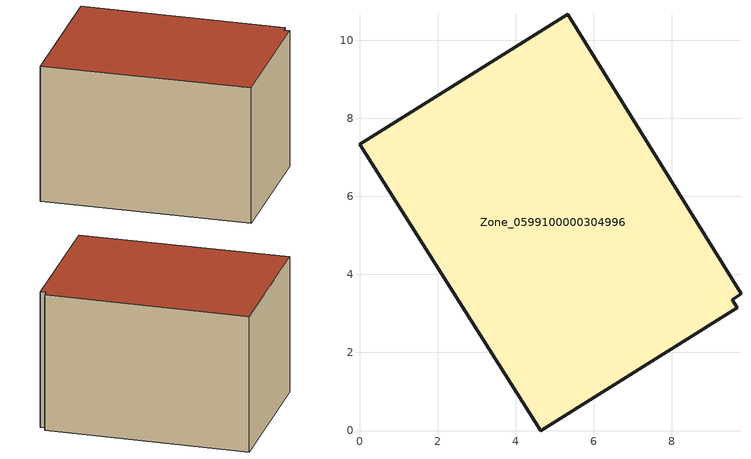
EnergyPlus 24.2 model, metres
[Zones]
Zone_0599100000304996
 floor ground (C_G): 0,7.33 5.34,10.66 9.77,3.51 9.55,3.35 9.68,3.15 4.64,0 z0
 wall outside (C_F): 5.34,10.66 0,7.33 4.64,0 9.68,3.15 9.55,3.35 9.77,3.51 5.34,10.66 z0:5.86
 roof outside (C_R): 0,7.33 4.64,0 9.68,3.15 9.55,3.35 9.77,3.51 5.34,10.66 z5.86
[BUILDING]
Pand.0599100000304996: North Axis=0; Terrain=City; Loads Convergence Tolerance Value=0.04; Temperature Convergence Tolerance Value=0.4; Solar Distribution=FullExterior; Maximum Number of Warmup Days=25; Minimum Number of Warmup Days=1
[Site:Location]
Rotterdam.The.Hague.AP_ZH_NLD Design_Conditions: Latitude=51.96; Longitude=4.45; Time Zone=1; Elevation=-4.5
[SITE:GROUNDTEMPERATURE:BUILDINGSURFACE]
18, 18, 18, 18, 18, 18, 18, 18, 18, 18, 18, 18
[MATERIAL] Thermal Absorptance=0.9; Solar Absorptance=0.7; Visible Absorptance=0.7
Name | Roughness | Thickness | Conductivity | Density | Specific Heat
G.TC.1965-1974 | MediumSmooth | 0.15 | 0.882353 | 540 | 1210
F.TC.1965-1974 | Rough | 0.3 | 0.697674 | 1920 | 840
R.TC.1965-1974 | MediumRough | 0.2 | 0.232558 | 1500 | 1000
[CONSTRUCTION]
C_G: G.TC.1965-1974
C_F: F.TC.1965-1974
C_R: R.TC.1965-1974
[ZONE]
Zone_0599100000304996: Type=1; Multiplier=1; Ceiling Height=Autocalculate; Volume=Autocalculate; Floor Area=autocalculate; Part of Total Floor Area=Yes
[ZONEINFILTRATION:DESIGNFLOWRATE]
Infil_Zone_0599100000304996: Zone or ZoneList or Space or SpaceList=Zone_0599100000304996; Schedule=AlwaysOn; Design Flow Rate Calculation Method=Flow/Area; Flow Rate per Floor Area=0.003; Constant Term Coefficient=1; Temperature Term Coefficient=0; Velocity Term Coefficient=0; Velocity Squared Term Coefficient=0
[HVACTEMPLATE:ZONE:IDEALLOADSAIRSYSTEM]
Zone_0599100000304996: Maximum Heating Supply Air Temperature=50; Minimum Cooling Supply Air Temperature=13; Maximum Heating Supply Air Humidity Ratio=0.0156; Minimum Cooling Supply Air Humidity Ratio=0.0077; Heating Limit=NoLimit; Cooling Limit=NoLimit; Dehumidification Control Type=ConstantSensibleHeatRatio; Cooling Sensible Heat Ratio=0.7; Dehumidification Setpoint=60; Humidification Control Type=None; Humidification Setpoint=30; Outdoor Air Method=None; Outdoor Air Flow Rate per Person=0.00944; Outdoor Air Flow Rate per Zone Floor Area=0; Outdoor Air Flow Rate per Zone=0; Demand Controlled Ventilation Type=None; Outdoor Air Economizer Type=NoEconomizer; Heat Recovery Type=None; Sensible Heat Recovery Effectiveness=0.7; Latent Heat Recovery Effectiveness=0.65
[ZONECONTROL:THERMOSTAT]
ThermostatControl_Zone_0599100000304996: Zone or ZoneList=Zone_0599100000304996; Control Type Schedule=DualSetpointControlType; Control 1=Thermostat_Zone_0599100000304996; Temperature Difference Between Cutout And Setpoint=0
[THERMOSTATSETPOINT:DUALSETPOINT]
Thermostat_Zone_0599100000304996: Heating Setpoint Temperature Schedule=HeatingSetpoint_Zone_0599100000304996; Cooling Setpoint Temperature Schedule=CoolingSetpoint_Zone_0599100000304996
[SCHEDULE:COMPACT]
HeatingSetpoint_Zone_0599100000304996: Through: 12/31, For: AllDays, Until: 24:00, 21
CoolingSetpoint_Zone_0599100000304996: Through: 12/31, For: AllDays, Until: 24:00, 24
DualSetpointControlType: Through: 12/31, For: AllDays, Until: 24:00, 4
AlwaysOn: Through: 12/31, For: AllDays, Until: 24:00, 1
